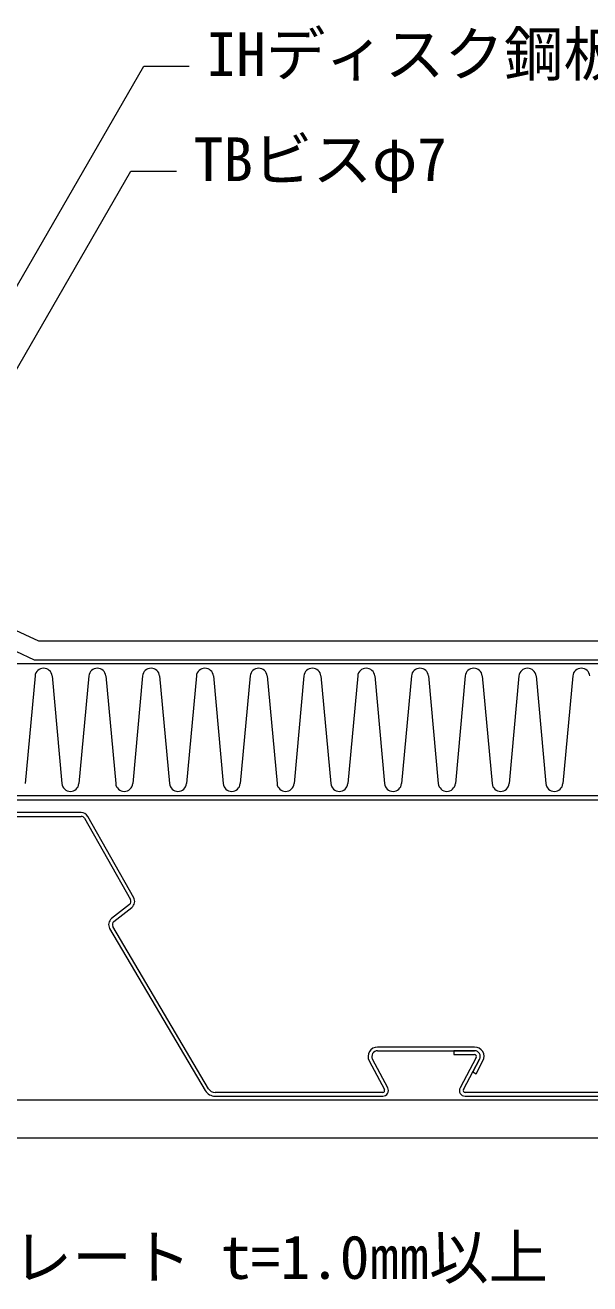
# Model space of a CAD drawing. Units: millimetres, scale not verified. Extents: x -840 to 840, y -594 to 594.
# Drawn here: x 154.7 to 304, y -351.2 to -18.3 of the extents above; entities that cross this region are included whole.
import ezdxf
from ezdxf.enums import TextEntityAlignment as Align

# ---------------------------------------------------------------- set-up
doc = ezdxf.new("R2010")
doc.units = ezdxf.units.MM
doc.header["$LTSCALE"] = 2
for name, color, linetype, lineweight in [('0-2_タイトル文字', 5, 'Continuous', 9), ('0-6_躯体', 7, 'Continuous', 9), ('0-9_断熱材', 4, 'Continuous', 9), ('0-A_鋼材(受け鋼鈑)', 7, 'Continuous', 9), ('0-B_基準線(IBｼｰﾄ)', 7, 'Continuous', 9), ('0-D_寸法線', 7, 'Continuous', 9)]:
    doc.layers.add(name, color=color, linetype=linetype, lineweight=lineweight)
doc.styles.add('ＭＳ ゴシック', font='')
doc.styles.get('ＭＳ ゴシック').set_extended_font_data('MS Gothic')

msp = doc.modelspace()

# ---------------------------------------------------------------- linework, layer by layer
at = {"layer": '0-6_躯体'}
for p, q in [((-30.735, -223.158), (598.183, -223.158)), ((-30.735, -302.558), (598.183, -302.558)), ((-30.735, -312.558), (598.183, -312.558))]:
    msp.add_line(p, q, dxfattribs=at)
at = {"layer": '0-9_断熱材', "color": 7}
for p, q in [((-30.735, -187.158), (598.183, -187.158)), ((598.183, -222.158), (-30.735, -222.158))]:
    msp.add_line(p, q, dxfattribs=at)
at = {"layer": '0-9_断熱材'}
for p, q in [((157.321, -190.424), (154.721, -218.892)), ((161.828, -190.424), (164.429, -218.892)), ((171.536, -190.424), (168.936, -218.892)), ((176.043, -190.424), (178.643, -218.892)), ((185.751, -190.424), (183.15, -218.892)), ((190.258, -190.424), (192.858, -218.892)), ((199.966, -190.424), (197.365, -218.892)), ((204.472, -190.424), (207.073, -218.892)), ((214.18, -190.424), (211.58, -218.892)), ((218.687, -190.424), (221.288, -218.892)), ((228.395, -190.424), (225.795, -218.892)), ((232.902, -190.424), (235.502, -218.892)), ((242.61, -190.424), (240.009, -218.892)), ((247.117, -190.424), (249.717, -218.892)), ((256.824, -190.424), (254.224, -218.892)), ((261.331, -190.424), (263.932, -218.892)), ((271.039, -190.424), (268.439, -218.892)), ((275.546, -190.424), (278.147, -218.892)), ((285.254, -190.424), (282.653, -218.892)), ((289.761, -190.424), (292.361, -218.892)), ((299.469, -190.424), (296.868, -218.892))]:
    msp.add_line(p, q, dxfattribs=at)
for centre, start, end in [((159.575, -190.635), 5.35135, 174.64865), ((173.789, -190.635), 5.35135, 174.64865), ((188.004, -190.635), 5.35135, 174.64865), ((202.219, -190.635), 5.35135, 174.64865), ((216.434, -190.635), 5.35135, 174.64865), ((230.648, -190.635), 5.35135, 174.64865), ((244.863, -190.635), 5.35135, 174.64865), ((259.078, -190.635), 5.35135, 174.64865), ((273.293, -190.635), 5.35135, 174.64865), ((287.507, -190.635), 5.35135, 174.64865), ((301.722, -190.635), 5.35135, 174.64865), ((166.682, -218.681), 185.35135, 354.64865), ((180.897, -218.681), 185.35135, 354.64865), ((195.112, -218.681), 185.35135, 354.64865), ((209.326, -218.681), 185.35135, 354.64865), ((223.541, -218.681), 185.35135, 354.64865), ((237.756, -218.681), 185.35135, 354.64865), ((251.971, -218.681), 185.35135, 354.64865), ((266.185, -218.681), 185.35135, 354.64865), ((280.4, -218.681), 185.35135, 354.64865), ((294.615, -218.681), 185.35135, 354.64865)]:
    msp.add_arc(centre, 2.263, start, end, dxfattribs=at)
at = {"layer": '0-A_鋼材(受け鋼鈑)'}
for p, q in [((169.517, -226.558), (121.749, -226.558)), ((121.749, -227.558), (169.517, -227.558)), ((170.387, -228.066), (182.548, -249.56)), ((183.418, -249.067), (171.258, -227.573)), ((182.298, -250.836), (177.531, -254.607)), ((178.152, -255.391), (182.918, -251.621)), ((177.049, -257.19), (202.313, -300.081)), ((203.175, -299.573), (177.91, -256.683)), ((273.515, -288.558), (247.851, -288.558)), ((247.851, -289.558), (273.515, -289.558)), ((245.65, -292.243), (249.681, -299.823)), ((250.564, -299.354), (246.531, -291.769)), ((273.955, -291.295), (269.67, -299.354)), ((270.553, -299.823), (274.839, -291.762)), ((249.239, -300.558), (204.898, -300.558)), ((204.898, -301.558), (249.239, -301.558)), ((316.469, -300.558), (270.995, -300.558)), ((270.995, -301.558), (316.469, -301.558))]:
    msp.add_line(p, q, dxfattribs=at)
for points in [[(273.515, -289.558), (268.011, -289.558), (268.011, -290.558), (273.515, -290.558)], [(274.836, -291.769), (273.037, -295.152), (273.92, -295.622), (275.722, -292.232)]]:
    msp.add_lwpolyline(points, dxfattribs=at)
for centre, radius, start, end in [((169.517, -228.558), 2, 29.5, 90), ((169.517, -228.558), 1, 29.5, 90), ((181.678, -250.052), 1, 308.34312, 29.5), ((181.678, -250.052), 2, 308.34312, 29.5), ((178.772, -256.175), 2, 128.34312, 210.5), ((178.772, -256.175), 1, 128.34312, 210.5), ((247.851, -291.058), 2.5, 90, 208.29949), ((247.851, -291.058), 1.5, 90, 208.29949), ((273.515, -291.058), 2.5, 332, 90), ((273.515, -291.058), 1.5, 332, 90), ((273.515, -291.058), 1.5, 331.70051, 90), ((273.515, -291.058), 0.5, 331.70051, 90), ((204.898, -298.558), 2, 210.5, 270), ((249.239, -300.058), 1.5, 270, 28), ((270.995, -300.058), 1.5, 152, 270), ((204.898, -298.558), 3, 210.5, 270), ((249.239, -300.058), 0.5, 270, 28), ((270.995, -300.058), 0.5, 152, 270)]:
    msp.add_arc(centre, radius, start, end, dxfattribs=at)
at = {"layer": '0-B_基準線(IBｼｰﾄ)'}
for p, q in [((145.82, -175.371), (158.221, -181.158)), ((143.705, -179.902), (157.112, -186.158)), ((158.221, -181.158), (598.183, -181.158)), ((157.112, -186.158), (598.183, -186.158))]:
    msp.add_line(p, q, dxfattribs=at)
at = {"layer": '0-D_寸法線'}
for p, q in [((98.606, -180.658), (186.095, -29.121)), ((186.095, -29.121), (198.095, -29.121)), ((110.683, -181.658), (182.691, -56.936)), ((182.691, -56.936), (194.691, -56.936))]:
    msp.add_line(p, q, dxfattribs=at)

# ---------------------------------------------------------------- texts
at = {"layer": '0-2_タイトル文字', "color": 7, "style": 'ＭＳ ゴシック'}
for s, p in [('IHディスク鋼板 融着部径φ65', (202.635, -35.18)), ('TBビスφ7', (199.231, -62.995)), ('デッキプレート t=1.0㎜以上', (88.443, -353.342))]:
    msp.add_text(s, height=11.54, dxfattribs=at).set_placement(p, align=Align.BOTTOM_LEFT)

doc.saveas('drawing.dxf')
